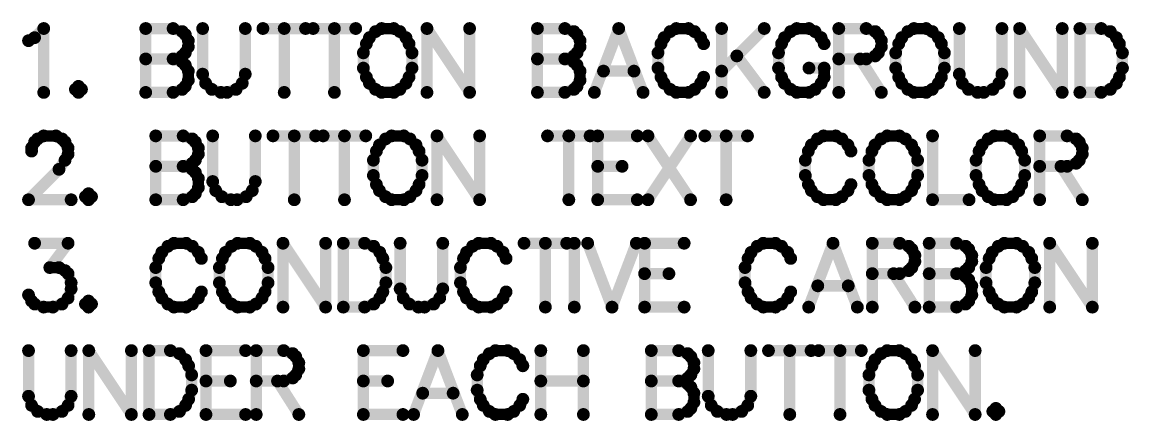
# Model space of a CAD drawing. Extents: x 0 to 200, y 0 to 200.
# Drawn here: x 110.1 to 127.41, y 156.3 to 162.54 of the extents above; entities that cross this region are included whole.
import ezdxf

# ---------------------------------------------------------------- set-up
doc = ezdxf.new("R2010")
doc.units = 0
doc.layers.get('0').update_dxf_attribs({"linetype": 'CONTINUOUS'})
doc.layers.add('gm2', color=1, linetype='CONTINUOUS')

# ---------------------------------------------------------------- blocks, each defined once
blk = doc.blocks.new('D15')
at = {"const_width": 0.1}
blk.add_lwpolyline([(-0.05, 0, 1), (0.05, 0, 1)], format="xyb", close=True, dxfattribs=at)

msp = doc.modelspace()

# ---------------------------------------------------------------- linework, layer by layer
at = {"layer": 'gm2', "color": 1, "const_width": 0.1778}
for points in [[(110.295441, 162.298005), (110.20022, 162.250405)], [(110.438261, 162.440845), (110.295441, 162.298005)], [(110.438261, 161.441053), (110.438261, 162.440845)], [(112.033164, 161.441053), (112.033164, 162.440845)], [(112.033164, 162.440845), (112.461645, 162.440845)], [(112.461645, 162.440845), (112.604475, 162.393235)], [(112.604475, 162.393235), (112.652075, 162.345635)], [(112.652075, 162.345635), (112.699685, 162.250405)], [(112.923456, 162.440845), (112.923456, 161.726703)], [(113.589977, 161.726703), (113.589977, 162.440845)], [(113.866108, 162.440845), (114.532629, 162.440845)], [(114.199368, 161.441053), (114.199368, 162.440845)], [(114.651659, 162.440845), (115.318181, 162.440845)], [(114.98492, 162.440845), (114.98492, 161.441053)], [(115.532421, 162.298005), (115.484811, 162.202794)], [(115.627641, 162.393235), (115.532421, 162.298005)], [(115.722861, 162.440845), (115.627641, 162.393235)], [(115.913292, 162.440845), (115.722861, 162.440845)], [(116.008512, 162.393235), (115.913292, 162.440845)], [(116.103732, 162.298005), (116.008512, 162.393235)], [(116.151342, 162.202794), (116.103732, 162.298005)], [(117.098754, 161.441053), (116.432233, 162.440845)], [(116.432233, 162.440845), (116.432233, 161.441053)], [(117.098754, 161.441053), (117.098754, 162.440845)], [(118.160436, 162.440845), (118.160436, 161.441053)], [(118.588917, 162.440845), (118.160436, 162.440845)], [(118.731737, 162.393235), (118.588917, 162.440845)], [(118.779348, 162.345635), (118.731737, 162.393235)], [(118.826958, 162.250405), (118.779348, 162.345635)], [(119.431589, 162.440845), (119.050718, 161.441053)], [(119.81246, 161.441053), (119.431589, 162.440845)], [(120.14096, 162.298005), (120.09336, 162.202794)], [(120.23618, 162.393235), (120.14096, 162.298005)], [(120.331401, 162.440845), (120.23618, 162.393235)], [(120.521841, 162.440845), (120.331401, 162.440845)], [(120.617051, 162.393235), (120.521841, 162.440845)], [(120.712271, 162.298005), (120.617051, 162.393235)], [(120.759882, 162.202794), (120.712271, 162.298005)], [(121.707303, 162.440845), (121.040772, 161.774314)], [(121.040772, 161.441053), (121.040772, 162.440845)], [(121.978674, 162.202794), (122.026274, 162.298005)], [(122.026274, 162.298005), (122.121494, 162.393235)], [(122.121494, 162.393235), (122.216714, 162.440845)], [(122.216714, 162.440845), (122.407155, 162.440845)], [(122.407155, 162.440845), (122.502365, 162.393235)], [(122.502365, 162.393235), (122.597585, 162.298005)], [(122.597585, 162.298005), (122.645195, 162.202794)], [(122.873716, 161.441053), (122.873716, 162.440845)], [(122.873716, 162.440845), (123.302197, 162.440845)], [(123.302197, 162.440845), (123.445027, 162.393235)], [(123.445027, 162.393235), (123.492637, 162.345635)], [(123.492637, 162.345635), (123.540247, 162.250405)], [(123.859228, 162.298005), (123.811618, 162.202794)], [(123.954438, 162.393235), (123.859228, 162.298005)], [(124.049658, 162.440845), (123.954438, 162.393235)], [(124.240098, 162.440845), (124.049658, 162.440845)], [(124.335319, 162.393235), (124.240098, 162.440845)], [(124.430529, 162.298005), (124.335319, 162.393235)], [(124.478139, 162.202794), (124.430529, 162.298005)], [(124.75903, 161.726703), (124.75903, 162.440845)], [(125.425561, 162.440845), (125.425561, 161.726703)], [(125.701691, 161.441053), (125.701691, 162.440845)], [(125.701691, 162.440845), (126.368213, 161.441053)], [(126.368213, 161.441053), (126.368213, 162.440845)], [(126.644343, 162.440845), (126.644343, 161.441053)], [(126.977614, 162.440845), (126.644343, 162.440845)], [(127.120434, 162.393235), (126.977614, 162.440845)], [(127.215654, 162.298005), (127.120434, 162.393235)], [(127.263265, 162.202794), (127.215654, 162.298005)], [(112.699685, 162.155184), (112.652075, 162.059974)], [(112.699685, 162.250405), (112.699685, 162.155184)], [(115.484811, 162.202794), (115.437201, 162.059974)], [(116.198942, 162.059974), (116.151342, 162.202794)], [(118.779348, 162.059974), (118.826958, 162.155184)], [(118.826958, 162.155184), (118.826958, 162.250405)], [(120.09336, 162.202794), (120.04575, 162.059974)], [(121.931064, 162.059974), (121.978674, 162.202794)], [(123.540247, 162.155184), (123.492637, 162.059974)], [(123.540247, 162.250405), (123.540247, 162.155184)], [(123.811618, 162.202794), (123.764008, 162.059974)], [(124.525749, 162.059974), (124.478139, 162.202794)], [(127.310875, 162.059974), (127.263265, 162.202794)], [(112.033164, 161.964754), (112.461645, 161.964754)], [(112.604475, 162.012364), (112.461645, 161.964754)], [(112.461645, 161.964754), (112.604475, 161.917144)], [(112.652075, 162.059974), (112.604475, 162.012364)], [(115.437201, 162.059974), (115.437201, 161.821914)], [(116.198942, 161.821914), (116.198942, 162.059974)], [(118.160436, 161.964754), (118.588917, 161.964754)], [(118.588917, 161.964754), (118.731737, 162.012364)], [(118.731737, 161.917144), (118.588917, 161.964754)], [(118.731737, 162.012364), (118.779348, 162.059974)], [(120.04575, 162.059974), (120.04575, 161.821914)], [(121.278823, 162.012364), (121.707303, 161.441053)], [(121.931064, 161.821914), (121.931064, 162.059974)], [(123.302197, 161.964754), (122.873716, 161.964754)], [(123.206986, 161.964754), (123.540247, 161.441053)], [(123.445027, 162.012364), (123.302197, 161.964754)], [(123.492637, 162.059974), (123.445027, 162.012364)], [(123.764008, 162.059974), (123.764008, 161.821914)], [(124.525749, 161.821914), (124.525749, 162.059974)], [(127.310875, 161.821914), (127.310875, 162.059974)], [(112.604475, 161.917144), (112.652075, 161.869544)], [(112.652075, 161.869544), (112.699685, 161.774314)], [(112.699685, 161.774314), (112.699685, 161.631483)], [(115.437201, 161.821914), (115.484811, 161.679093)], [(116.151342, 161.679093), (116.198942, 161.821914)], [(118.779348, 161.869544), (118.731737, 161.917144)], [(118.826958, 161.774314), (118.779348, 161.869544)], [(118.826958, 161.631483), (118.826958, 161.774314)], [(119.193548, 161.774314), (119.669639, 161.774314)], [(120.04575, 161.821914), (120.09336, 161.679093)], [(121.978674, 161.679093), (121.931064, 161.821914)], [(122.645195, 161.821914), (122.407155, 161.821914)], [(122.645195, 161.679093), (122.645195, 161.821914)], [(123.764008, 161.821914), (123.811618, 161.679093)], [(124.478139, 161.679093), (124.525749, 161.821914)], [(127.263265, 161.679093), (127.310875, 161.821914)], [(112.699685, 161.631483), (112.652075, 161.536273)], [(112.923456, 161.726703), (112.971066, 161.583883)], [(113.542367, 161.583883), (113.589977, 161.726703)], [(115.484811, 161.679093), (115.532421, 161.583883)], [(116.103732, 161.583883), (116.151342, 161.679093)], [(118.779348, 161.536273), (118.826958, 161.631483)], [(120.09336, 161.679093), (120.14096, 161.583883)], [(120.712271, 161.583883), (120.759882, 161.679093)], [(122.026274, 161.583883), (121.978674, 161.679093)], [(122.597585, 161.583883), (122.645195, 161.679093)], [(123.811618, 161.679093), (123.859228, 161.583883)], [(124.430529, 161.583883), (124.478139, 161.679093)], [(124.80664, 161.583883), (124.75903, 161.726703)], [(125.425561, 161.726703), (125.377951, 161.583883)], [(127.215654, 161.583883), (127.263265, 161.679093)], [(110.981012, 161.536273), (110.933402, 161.488663)], [(110.933402, 161.488663), (110.981012, 161.441053)], [(111.028612, 161.488663), (110.981012, 161.536273)], [(110.981012, 161.441053), (111.028612, 161.488663)], [(112.461645, 161.441053), (112.033164, 161.441053)], [(112.604475, 161.488663), (112.461645, 161.441053)], [(112.652075, 161.536273), (112.604475, 161.488663)], [(112.971066, 161.583883), (113.066276, 161.488663)], [(113.066276, 161.488663), (113.209106, 161.441053)], [(113.209106, 161.441053), (113.304327, 161.441053)], [(113.304327, 161.441053), (113.447147, 161.488663)], [(113.447147, 161.488663), (113.542367, 161.583883)], [(115.532421, 161.583883), (115.627641, 161.488663)], [(115.627641, 161.488663), (115.722861, 161.441053)], [(115.722861, 161.441053), (115.913292, 161.441053)], [(115.913292, 161.441053), (116.008512, 161.488663)], [(116.008512, 161.488663), (116.103732, 161.583883)], [(118.160436, 161.441053), (118.588917, 161.441053)], [(118.588917, 161.441053), (118.731737, 161.488663)], [(118.731737, 161.488663), (118.779348, 161.536273)], [(120.14096, 161.583883), (120.23618, 161.488663)], [(120.23618, 161.488663), (120.331401, 161.441053)], [(120.331401, 161.441053), (120.521841, 161.441053)], [(120.521841, 161.441053), (120.617051, 161.488663)], [(120.617051, 161.488663), (120.712271, 161.583883)], [(122.121494, 161.488663), (122.026274, 161.583883)], [(122.216714, 161.441053), (122.121494, 161.488663)], [(122.407155, 161.441053), (122.216714, 161.441053)], [(122.407155, 161.441053), (122.502365, 161.488663)], [(122.502365, 161.488663), (122.597585, 161.583883)], [(123.859228, 161.583883), (123.954438, 161.488663)], [(123.954438, 161.488663), (124.049658, 161.441053)], [(124.049658, 161.441053), (124.240098, 161.441053)], [(124.240098, 161.441053), (124.335319, 161.488663)], [(124.335319, 161.488663), (124.430529, 161.583883)], [(124.90186, 161.488663), (124.80664, 161.583883)], [(125.04469, 161.441053), (124.90186, 161.488663)], [(125.1399, 161.441053), (125.04469, 161.441053)], [(125.282731, 161.488663), (125.1399, 161.441053)], [(125.377951, 161.583883), (125.282731, 161.488663)], [(126.644343, 161.441053), (126.977614, 161.441053)], [(126.977614, 161.441053), (127.120434, 161.488663)], [(127.120434, 161.488663), (127.215654, 161.583883)], [(110.343051, 160.713491), (110.438261, 160.761092)], [(110.438261, 160.761092), (110.628701, 160.761092)], [(110.628701, 160.761092), (110.723921, 160.713491)], [(112.190274, 159.76131), (112.190274, 160.761092)], [(112.190274, 160.761092), (112.618755, 160.761092)], [(112.618755, 160.761092), (112.761586, 160.713491)], [(113.080566, 160.04697), (113.080566, 160.761092)], [(113.747087, 160.761092), (113.747087, 160.04697)], [(114.689739, 160.761092), (114.023218, 160.761092)], [(114.356479, 160.761092), (114.356479, 159.76131)], [(115.475291, 160.761092), (114.80877, 160.761092)], [(115.14203, 159.76131), (115.14203, 160.761092)], [(115.879972, 160.761092), (115.784752, 160.713491)], [(116.070402, 160.761092), (115.879972, 160.761092)], [(116.165622, 160.713491), (116.070402, 160.761092)], [(116.589343, 159.76131), (116.589343, 160.761092)], [(116.589343, 160.761092), (117.255865, 159.76131)], [(117.255865, 159.76131), (117.255865, 160.761092)], [(118.984068, 160.761092), (118.317547, 160.761092)], [(118.650807, 160.761092), (118.650807, 159.76131)], [(119.103088, 160.761092), (119.103088, 159.76131)], [(119.722009, 160.761092), (119.103088, 160.761092)], [(119.88864, 159.76131), (120.555161, 160.761092)], [(120.555161, 159.76131), (119.88864, 160.761092)], [(120.778922, 160.761092), (121.445453, 160.761092)], [(121.112192, 160.761092), (121.112192, 159.76131)], [(122.540455, 160.713491), (122.635675, 160.761092)], [(122.635675, 160.761092), (122.826116, 160.761092)], [(122.826116, 160.761092), (122.921326, 160.713491)], [(123.630697, 160.761092), (123.535487, 160.713491)], [(123.821138, 160.761092), (123.630697, 160.761092)], [(123.916358, 160.713491), (123.821138, 160.761092)], [(124.340069, 160.761092), (124.340069, 159.76131)], [(125.306531, 160.761092), (125.21132, 160.713491)], [(125.496971, 160.761092), (125.306531, 160.761092)], [(125.592191, 160.713491), (125.496971, 160.761092)], [(126.015912, 160.761092), (126.015912, 159.76131)], [(126.444393, 160.761092), (126.015912, 160.761092)], [(126.444393, 160.761092), (126.587213, 160.713491)], [(110.24783, 160.570661), (110.295441, 160.665861)], [(110.24783, 160.523061), (110.24783, 160.570661)], [(110.295441, 160.665861), (110.343051, 160.713491)], [(110.723921, 160.713491), (110.771532, 160.665861)], [(110.771532, 160.665861), (110.819132, 160.570661)], [(110.819132, 160.570661), (110.819132, 160.475431)], [(112.761586, 160.713491), (112.809186, 160.665861)], [(112.809186, 160.665861), (112.856796, 160.570661)], [(112.856796, 160.570661), (112.856796, 160.475431)], [(115.689531, 160.618271), (115.641921, 160.523061)], [(115.784752, 160.713491), (115.689531, 160.618271)], [(116.260843, 160.618271), (116.165622, 160.713491)], [(116.308453, 160.523061), (116.260843, 160.618271)], [(122.397635, 160.523061), (122.445235, 160.618271)], [(122.445235, 160.618271), (122.540455, 160.713491)], [(122.921326, 160.713491), (123.016546, 160.618271)], [(123.016546, 160.618271), (123.064156, 160.523061)], [(123.440267, 160.618271), (123.392657, 160.523061)], [(123.535487, 160.713491), (123.440267, 160.618271)], [(124.011568, 160.618271), (123.916358, 160.713491)], [(124.059178, 160.523061), (124.011568, 160.618271)], [(125.1161, 160.618271), (125.06849, 160.523061)], [(125.21132, 160.713491), (125.1161, 160.618271)], [(125.687411, 160.618271), (125.592191, 160.713491)], [(125.735021, 160.523061), (125.687411, 160.618271)], [(126.587213, 160.713491), (126.634823, 160.665861)], [(126.634823, 160.665861), (126.682433, 160.570661)], [(126.682433, 160.570661), (126.682433, 160.475431)], [(110.819132, 160.475431), (110.771532, 160.380221)], [(112.856796, 160.475431), (112.809186, 160.380221)], [(115.641921, 160.523061), (115.594311, 160.380221)], [(116.356053, 160.380221), (116.308453, 160.523061)], [(122.350025, 160.380221), (122.397635, 160.523061)], [(123.392657, 160.523061), (123.345047, 160.380221)], [(124.106788, 160.380221), (124.059178, 160.523061)], [(125.06849, 160.523061), (125.02088, 160.380221)], [(125.782622, 160.380221), (125.735021, 160.523061)], [(126.682433, 160.475431), (126.634823, 160.380221)], [(110.676311, 160.2374), (110.20022, 159.76131)], [(110.771532, 160.380221), (110.676311, 160.2374)], [(112.618755, 160.285001), (112.190274, 160.285001)], [(112.761586, 160.332611), (112.618755, 160.285001)], [(112.618755, 160.285001), (112.761586, 160.2374)], [(112.809186, 160.380221), (112.761586, 160.332611)], [(112.761586, 160.2374), (112.809186, 160.18979)], [(115.594311, 160.380221), (115.594311, 160.14218)], [(116.356053, 160.14218), (116.356053, 160.380221)], [(119.483959, 160.285001), (119.103088, 160.285001)], [(122.350025, 160.14218), (122.350025, 160.380221)], [(123.345047, 160.380221), (123.345047, 160.14218)], [(124.106788, 160.14218), (124.106788, 160.380221)], [(125.02088, 160.380221), (125.02088, 160.14218)], [(125.782622, 160.14218), (125.782622, 160.380221)], [(126.444393, 160.285001), (126.015912, 160.285001)], [(126.682433, 159.76131), (126.349173, 160.285001)], [(126.587213, 160.332611), (126.444393, 160.285001)], [(126.634823, 160.380221), (126.587213, 160.332611)], [(112.809186, 160.18979), (112.856796, 160.09457)], [(112.856796, 160.09457), (112.856796, 159.95174)], [(113.128166, 159.90413), (113.080566, 160.04697)], [(113.747087, 160.04697), (113.699477, 159.90413)], [(115.594311, 160.14218), (115.641921, 159.99934)], [(116.308453, 159.99934), (116.356053, 160.14218)], [(122.397635, 159.99934), (122.350025, 160.14218)], [(123.345047, 160.14218), (123.392657, 159.99934)], [(124.059178, 159.99934), (124.106788, 160.14218)], [(125.02088, 160.14218), (125.06849, 159.99934)], [(125.735021, 159.99934), (125.782622, 160.14218)], [(112.856796, 159.95174), (112.809186, 159.85652)], [(113.223386, 159.80891), (113.128166, 159.90413)], [(113.699477, 159.90413), (113.604257, 159.80891)], [(115.641921, 159.99934), (115.689531, 159.90413)], [(115.689531, 159.90413), (115.784752, 159.80891)], [(116.165622, 159.80891), (116.260843, 159.90413)], [(116.260843, 159.90413), (116.308453, 159.99934)], [(122.397635, 159.99934), (122.445235, 159.90413)], [(122.445235, 159.90413), (122.540455, 159.80891)], [(122.921326, 159.80891), (123.016546, 159.90413)], [(123.016546, 159.90413), (123.064156, 159.99934)], [(123.392657, 159.99934), (123.440267, 159.90413)], [(123.440267, 159.90413), (123.535487, 159.80891)], [(123.916358, 159.80891), (124.011568, 159.90413)], [(124.011568, 159.90413), (124.059178, 159.99934)], [(125.06849, 159.99934), (125.1161, 159.90413)], [(125.1161, 159.90413), (125.21132, 159.80891)], [(125.592191, 159.80891), (125.687411, 159.90413)], [(125.687411, 159.90413), (125.735021, 159.99934)], [(110.20022, 159.76131), (110.866742, 159.76131)], [(111.138122, 159.85652), (111.090512, 159.80891)], [(111.090512, 159.80891), (111.138122, 159.76131)], [(111.185722, 159.80891), (111.138122, 159.85652)], [(111.138122, 159.76131), (111.185722, 159.80891)], [(112.618755, 159.76131), (112.190274, 159.76131)], [(112.761586, 159.80891), (112.618755, 159.76131)], [(112.809186, 159.85652), (112.761586, 159.80891)], [(113.366217, 159.76131), (113.223386, 159.80891)], [(113.461437, 159.76131), (113.366217, 159.76131)], [(113.604257, 159.80891), (113.461437, 159.76131)], [(115.784752, 159.80891), (115.879972, 159.76131)], [(115.879972, 159.76131), (116.070402, 159.76131)], [(116.070402, 159.76131), (116.165622, 159.80891)], [(119.103088, 159.76131), (119.722009, 159.76131)], [(122.540455, 159.80891), (122.635675, 159.76131)], [(122.635675, 159.76131), (122.826116, 159.76131)], [(122.826116, 159.76131), (122.921326, 159.80891)], [(123.535487, 159.80891), (123.630697, 159.76131)], [(123.630697, 159.76131), (123.821138, 159.76131)], [(123.821138, 159.76131), (123.916358, 159.80891)], [(124.340069, 159.76131), (124.91138, 159.76131)], [(125.21132, 159.80891), (125.306531, 159.76131)], [(125.306531, 159.76131), (125.496971, 159.76131)], [(125.496971, 159.76131), (125.592191, 159.80891)], [(110.819132, 159.081338), (110.295441, 159.081338)], [(110.819132, 159.081338), (110.533481, 158.700477)], [(112.285495, 158.938518), (112.380715, 159.033738)], [(112.380715, 159.033738), (112.475925, 159.081338)], [(112.475925, 159.081338), (112.666365, 159.081338)], [(112.666365, 159.081338), (112.761586, 159.033738)], [(112.761586, 159.033738), (112.856796, 158.938518)], [(113.375737, 159.033738), (113.280517, 158.938518)], [(113.470957, 159.081338), (113.375737, 159.033738)], [(113.661387, 159.081338), (113.470957, 159.081338)], [(113.756608, 159.033738), (113.661387, 159.081338)], [(113.851828, 158.938518), (113.756608, 159.033738)], [(114.84685, 158.081556), (114.180328, 159.081338)], [(114.180328, 159.081338), (114.180328, 158.081556)], [(114.84685, 159.081338), (114.84685, 158.081556)], [(115.12298, 159.081338), (115.12298, 158.081556)], [(115.456251, 159.081338), (115.12298, 159.081338)], [(115.599071, 159.033738), (115.456251, 159.081338)], [(115.694291, 158.938518), (115.599071, 159.033738)], [(116.013272, 158.367217), (116.013272, 159.081338)], [(116.679793, 159.081338), (116.679793, 158.367217)], [(117.051144, 158.938518), (117.146364, 159.033738)], [(117.146364, 159.033738), (117.241584, 159.081338)], [(117.241584, 159.081338), (117.432015, 159.081338)], [(117.432015, 159.081338), (117.527235, 159.033738)], [(117.527235, 159.033738), (117.622455, 158.938518)], [(118.617477, 159.081338), (117.950956, 159.081338)], [(118.284217, 159.081338), (118.284217, 158.081556)], [(118.736497, 158.081556), (118.736497, 159.081338)], [(118.945978, 159.081338), (119.326849, 158.081556)], [(119.326849, 158.081556), (119.707719, 159.081338)], [(119.83627, 159.081338), (119.83627, 158.081556)], [(119.83627, 159.081338), (120.455181, 159.081338)], [(121.502583, 158.938518), (121.597803, 159.033738)], [(121.597803, 159.033738), (121.693013, 159.081338)], [(121.693013, 159.081338), (121.883454, 159.081338)], [(121.883454, 159.081338), (121.978674, 159.033738)], [(121.978674, 159.033738), (122.073884, 158.938518)], [(122.783266, 159.081338), (122.402395, 158.081556)], [(123.164136, 158.081556), (122.783266, 159.081338)], [(123.825898, 159.081338), (123.397417, 159.081338)], [(123.397417, 159.081338), (123.397417, 158.081556)], [(123.968728, 159.033738), (123.825898, 159.081338)], [(124.016328, 158.986128), (123.968728, 159.033738)], [(124.287709, 158.081556), (124.287709, 159.081338)], [(124.287709, 159.081338), (124.716189, 159.081338)], [(124.716189, 159.081338), (124.85901, 159.033738)], [(124.85901, 159.033738), (124.90662, 158.986128)], [(125.368431, 159.033738), (125.273211, 158.938518)], [(125.463641, 159.081338), (125.368431, 159.033738)], [(125.654081, 159.081338), (125.463641, 159.081338)], [(125.749301, 159.033738), (125.654081, 159.081338)], [(125.844512, 158.938518), (125.749301, 159.033738)], [(126.173022, 158.081556), (126.173022, 159.081338)], [(126.173022, 159.081338), (126.839544, 158.081556)], [(126.839544, 158.081556), (126.839544, 159.081338)], [(112.190274, 158.700477), (112.237884, 158.843308)], [(112.237884, 158.843308), (112.285495, 158.938518)], [(112.856796, 158.938518), (112.904406, 158.843308)], [(113.232906, 158.843308), (113.185296, 158.700477)], [(113.280517, 158.938518), (113.232906, 158.843308)], [(113.899438, 158.843308), (113.851828, 158.938518)], [(113.947048, 158.700477), (113.899438, 158.843308)], [(115.741901, 158.843308), (115.694291, 158.938518)], [(115.789512, 158.700477), (115.741901, 158.843308)], [(116.955924, 158.700477), (117.003534, 158.843308)], [(117.003534, 158.843308), (117.051144, 158.938518)], [(117.622455, 158.938518), (117.670065, 158.843308)], [(121.407363, 158.700477), (121.454973, 158.843308)], [(121.454973, 158.843308), (121.502583, 158.938518)], [(122.073884, 158.938518), (122.121494, 158.843308)], [(124.063938, 158.890908), (124.016328, 158.986128)], [(124.063938, 158.795698), (124.063938, 158.890908)], [(124.90662, 158.986128), (124.95423, 158.890908)], [(124.95423, 158.890908), (124.95423, 158.795698)], [(125.2256, 158.843308), (125.17799, 158.700477)], [(125.273211, 158.938518), (125.2256, 158.843308)], [(125.892122, 158.843308), (125.844512, 158.938518)], [(125.939732, 158.700477), (125.892122, 158.843308)], [(110.533481, 158.700477), (110.676311, 158.700477)], [(110.676311, 158.700477), (110.771532, 158.652877)], [(110.771532, 158.652877), (110.819132, 158.605247)], [(112.190274, 158.462427), (112.190274, 158.700477)], [(113.185296, 158.700477), (113.185296, 158.462427)], [(113.947048, 158.462427), (113.947048, 158.700477)], [(115.789512, 158.462427), (115.789512, 158.700477)], [(116.955924, 158.462427), (116.955924, 158.700477)], [(121.407363, 158.462427), (121.407363, 158.700477)], [(123.968728, 158.652877), (123.825898, 158.605247)], [(124.016328, 158.700477), (123.968728, 158.652877)], [(124.016328, 158.700477), (124.063938, 158.795698)], [(124.85901, 158.652877), (124.716189, 158.605247)], [(124.90662, 158.700477), (124.85901, 158.652877)], [(124.95423, 158.795698), (124.90662, 158.700477)], [(125.17799, 158.700477), (125.17799, 158.462427)], [(125.939732, 158.462427), (125.939732, 158.700477)], [(110.819132, 158.605247), (110.866742, 158.462427)], [(120.21714, 158.605247), (119.83627, 158.605247)], [(123.825898, 158.605247), (123.397417, 158.605247)], [(123.730677, 158.605247), (124.063938, 158.081556)], [(124.716189, 158.605247), (124.287709, 158.605247)], [(124.716189, 158.605247), (124.85901, 158.557647)], [(124.85901, 158.557647), (124.90662, 158.510037)], [(124.90662, 158.510037), (124.95423, 158.414827)], [(110.866742, 158.367217), (110.819132, 158.224396)], [(110.866742, 158.462427), (110.866742, 158.367217)], [(112.237884, 158.319607), (112.190274, 158.462427)], [(112.285495, 158.224396), (112.237884, 158.319607)], [(112.856796, 158.224396), (112.904406, 158.319607)], [(113.185296, 158.462427), (113.232906, 158.319607)], [(113.232906, 158.319607), (113.280517, 158.224396)], [(113.851828, 158.224396), (113.899438, 158.319607)], [(113.899438, 158.319607), (113.947048, 158.462427)], [(115.694291, 158.224396), (115.741901, 158.319607)], [(115.741901, 158.319607), (115.789512, 158.462427)], [(116.060882, 158.224396), (116.013272, 158.367217)], [(116.679793, 158.367217), (116.632183, 158.224396)], [(117.003534, 158.319607), (116.955924, 158.462427)], [(117.051144, 158.224396), (117.003534, 158.319607)], [(117.622455, 158.224396), (117.670065, 158.319607)], [(121.454973, 158.319607), (121.407363, 158.462427)], [(121.502583, 158.224396), (121.454973, 158.319607)], [(122.073884, 158.224396), (122.121494, 158.319607)], [(122.545215, 158.414827), (123.021306, 158.414827)], [(124.95423, 158.414827), (124.95423, 158.271997)], [(125.17799, 158.462427), (125.2256, 158.319607)], [(125.2256, 158.319607), (125.273211, 158.224396)], [(125.844512, 158.224396), (125.892122, 158.319607)], [(125.892122, 158.319607), (125.939732, 158.462427)], [(110.24783, 158.176766), (110.20022, 158.271997)], [(110.295441, 158.129166), (110.24783, 158.176766)], [(110.819132, 158.224396), (110.723921, 158.129166)], [(111.138122, 158.176766), (111.090512, 158.129166)], [(111.185722, 158.129166), (111.138122, 158.176766)], [(112.380715, 158.129166), (112.285495, 158.224396)], [(112.761586, 158.129166), (112.856796, 158.224396)], [(113.280517, 158.224396), (113.375737, 158.129166)], [(113.756608, 158.129166), (113.851828, 158.224396)], [(115.599071, 158.129166), (115.694291, 158.224396)], [(116.156102, 158.129166), (116.060882, 158.224396)], [(116.632183, 158.224396), (116.536973, 158.129166)], [(117.146364, 158.129166), (117.051144, 158.224396)], [(117.527235, 158.129166), (117.622455, 158.224396)], [(121.597803, 158.129166), (121.502583, 158.224396)], [(121.978674, 158.129166), (122.073884, 158.224396)], [(124.90662, 158.176766), (124.85901, 158.129166)], [(124.95423, 158.271997), (124.90662, 158.176766)], [(125.273211, 158.224396), (125.368431, 158.129166)], [(125.749301, 158.129166), (125.844512, 158.224396)], [(110.438261, 158.081556), (110.295441, 158.129166)], [(110.581091, 158.081556), (110.438261, 158.081556)], [(110.723921, 158.129166), (110.581091, 158.081556)], [(111.090512, 158.129166), (111.138122, 158.081556)], [(111.138122, 158.081556), (111.185722, 158.129166)], [(112.475925, 158.081556), (112.380715, 158.129166)], [(112.666365, 158.081556), (112.475925, 158.081556)], [(112.761586, 158.129166), (112.666365, 158.081556)], [(113.375737, 158.129166), (113.470957, 158.081556)], [(113.470957, 158.081556), (113.661387, 158.081556)], [(113.661387, 158.081556), (113.756608, 158.129166)], [(115.12298, 158.081556), (115.456251, 158.081556)], [(115.456251, 158.081556), (115.599071, 158.129166)], [(116.298923, 158.081556), (116.156102, 158.129166)], [(116.394143, 158.081556), (116.298923, 158.081556)], [(116.536973, 158.129166), (116.394143, 158.081556)], [(117.241584, 158.081556), (117.146364, 158.129166)], [(117.432015, 158.081556), (117.241584, 158.081556)], [(117.527235, 158.129166), (117.432015, 158.081556)], [(119.83627, 158.081556), (120.455181, 158.081556)], [(121.693013, 158.081556), (121.597803, 158.129166)], [(121.883454, 158.081556), (121.693013, 158.081556)], [(121.978674, 158.129166), (121.883454, 158.081556)], [(124.716189, 158.081556), (124.287709, 158.081556)], [(124.85901, 158.129166), (124.716189, 158.081556)], [(125.368431, 158.129166), (125.463641, 158.081556)], [(125.463641, 158.081556), (125.654081, 158.081556)], [(125.654081, 158.081556), (125.749301, 158.129166)], [(110.20022, 157.401605), (110.20022, 156.687463)], [(110.866742, 156.687463), (110.866742, 157.401605)], [(111.142882, 157.401605), (111.142882, 156.401813)], [(111.809404, 156.401813), (111.142882, 157.401605)], [(111.809404, 157.401605), (111.809404, 156.401813)], [(112.085534, 156.401813), (112.085534, 157.401605)], [(112.085534, 157.401605), (112.418795, 157.401605)], [(112.418795, 157.401605), (112.561625, 157.353995)], [(112.561625, 157.353995), (112.656845, 157.258765)], [(112.975826, 156.401813), (112.975826, 157.401605)], [(112.975826, 157.401605), (113.594737, 157.401605)], [(113.761368, 157.401605), (113.761368, 156.401813)], [(113.761368, 157.401605), (114.189848, 157.401605)], [(114.189848, 157.401605), (114.332679, 157.353995)], [(114.332679, 157.353995), (114.380289, 157.306395)], [(114.380289, 157.306395), (114.427899, 157.211164)], [(115.437201, 156.401813), (115.437201, 157.401605)], [(115.437201, 157.401605), (116.056122, 157.401605)], [(116.603623, 157.401605), (116.222752, 156.401813)], [(116.603623, 157.401605), (116.984494, 156.401813)], [(117.312995, 157.258765), (117.408215, 157.353995)], [(117.408215, 157.353995), (117.503435, 157.401605)], [(117.503435, 157.401605), (117.693865, 157.401605)], [(117.693865, 157.401605), (117.789086, 157.353995)], [(117.789086, 157.353995), (117.884306, 157.258765)], [(118.212806, 157.401605), (118.212806, 156.401813)], [(118.879328, 157.401605), (118.879328, 156.401813)], [(119.94101, 156.401813), (119.94101, 157.401605)], [(119.94101, 157.401605), (120.369491, 157.401605)], [(120.369491, 157.401605), (120.512321, 157.353995)], [(120.512321, 157.353995), (120.559921, 157.306395)], [(120.559921, 157.306395), (120.607531, 157.211164)], [(120.831292, 156.687463), (120.831292, 157.401605)], [(121.497823, 157.401605), (121.497823, 156.687463)], [(122.440475, 157.401605), (121.773954, 157.401605)], [(122.107214, 157.401605), (122.107214, 156.401813)], [(123.226026, 157.401605), (122.559495, 157.401605)], [(122.892766, 157.401605), (122.892766, 156.401813)], [(123.535487, 157.353995), (123.440267, 157.258765)], [(123.630697, 157.401605), (123.535487, 157.353995)], [(123.821138, 157.401605), (123.630697, 157.401605)], [(123.916358, 157.353995), (123.821138, 157.401605)], [(124.011568, 157.258765), (123.916358, 157.353995)], [(124.340069, 156.401813), (124.340069, 157.401605)], [(124.340069, 157.401605), (125.0066, 156.401813)], [(125.0066, 156.401813), (125.0066, 157.401605)], [(112.656845, 157.258765), (112.704445, 157.163554)], [(112.704445, 157.163554), (112.752056, 157.020734)], [(114.427899, 157.115944), (114.380289, 157.020734)], [(114.427899, 157.211164), (114.427899, 157.115944)], [(117.217774, 157.020734), (117.265385, 157.163554)], [(117.265385, 157.163554), (117.312995, 157.258765)], [(117.884306, 157.258765), (117.931916, 157.163554)], [(120.607531, 157.115944), (120.559921, 157.020734)], [(120.607531, 157.211164), (120.607531, 157.115944)], [(123.392657, 157.163554), (123.345047, 157.020734)], [(123.440267, 157.258765), (123.392657, 157.163554)], [(124.059178, 157.163554), (124.011568, 157.258765)], [(124.106788, 157.020734), (124.059178, 157.163554)], [(112.752056, 157.020734), (112.752056, 156.782674)], [(113.356697, 156.925514), (112.975826, 156.925514)], [(114.189848, 156.925514), (113.761368, 156.925514)], [(114.094628, 156.925514), (114.427899, 156.401813)], [(114.332679, 156.973124), (114.189848, 156.925514)], [(114.380289, 157.020734), (114.332679, 156.973124)], [(115.437201, 156.925514), (115.818072, 156.925514)], [(117.217774, 156.782674), (117.217774, 157.020734)], [(118.879328, 156.925514), (118.212806, 156.925514)], [(120.369491, 156.925514), (119.94101, 156.925514)], [(120.512321, 156.973124), (120.369491, 156.925514)], [(120.369491, 156.925514), (120.512321, 156.877904)], [(120.559921, 157.020734), (120.512321, 156.973124)], [(123.345047, 157.020734), (123.345047, 156.782674)], [(124.106788, 156.782674), (124.106788, 157.020734)], [(112.752056, 156.782674), (112.704445, 156.639853)], [(117.265385, 156.639853), (117.217774, 156.782674)], [(120.512321, 156.877904), (120.559921, 156.830304)], [(120.559921, 156.830304), (120.607531, 156.735073)], [(123.345047, 156.782674), (123.392657, 156.639853)], [(124.059178, 156.639853), (124.106788, 156.782674)], [(110.20022, 156.687463), (110.24783, 156.544643)], [(110.819132, 156.544643), (110.866742, 156.687463)], [(112.704445, 156.639853), (112.656845, 156.544643)], [(116.841664, 156.735073), (116.365583, 156.735073)], [(117.312995, 156.544643), (117.265385, 156.639853)], [(117.884306, 156.544643), (117.931916, 156.639853)], [(120.607531, 156.592243), (120.559921, 156.497033)], [(120.607531, 156.735073), (120.607531, 156.592243)], [(120.878902, 156.544643), (120.831292, 156.687463)], [(121.497823, 156.687463), (121.450213, 156.544643)], [(123.392657, 156.639853), (123.440267, 156.544643)], [(124.011568, 156.544643), (124.059178, 156.639853)], [(110.24783, 156.544643), (110.343051, 156.449423)], [(110.343051, 156.449423), (110.485871, 156.401813)], [(110.485871, 156.401813), (110.581091, 156.401813)], [(110.581091, 156.401813), (110.723921, 156.449423)], [(110.723921, 156.449423), (110.819132, 156.544643)], [(112.418795, 156.401813), (112.085534, 156.401813)], [(112.561625, 156.449423), (112.418795, 156.401813)], [(112.656845, 156.544643), (112.561625, 156.449423)], [(113.594737, 156.401813), (112.975826, 156.401813)], [(116.056122, 156.401813), (115.437201, 156.401813)], [(117.408215, 156.449423), (117.312995, 156.544643)], [(117.503435, 156.401813), (117.408215, 156.449423)], [(117.693865, 156.401813), (117.503435, 156.401813)], [(117.789086, 156.449423), (117.693865, 156.401813)], [(117.789086, 156.449423), (117.884306, 156.544643)], [(120.369491, 156.401813), (119.94101, 156.401813)], [(120.512321, 156.449423), (120.369491, 156.401813)], [(120.559921, 156.497033), (120.512321, 156.449423)], [(120.974122, 156.449423), (120.878902, 156.544643)], [(121.116952, 156.401813), (120.974122, 156.449423)], [(121.212162, 156.401813), (121.116952, 156.401813)], [(121.354993, 156.449423), (121.212162, 156.401813)], [(121.450213, 156.544643), (121.354993, 156.449423)], [(123.440267, 156.544643), (123.535487, 156.449423)], [(123.535487, 156.449423), (123.630697, 156.401813)], [(123.630697, 156.401813), (123.821138, 156.401813)], [(123.821138, 156.401813), (123.916358, 156.449423)], [(123.916358, 156.449423), (124.011568, 156.544643)], [(125.330341, 156.497033), (125.282731, 156.449423)], [(125.282731, 156.449423), (125.330341, 156.401813)], [(125.377951, 156.449423), (125.330341, 156.497033)], [(125.330341, 156.401813), (125.377951, 156.449423)]]:
    msp.add_lwpolyline(points, dxfattribs=at)

# ---------------------------------------------------------------- block references
at = {"layer": 'gm2'}
for p in [(110.295441, 162.298005), (110.438261, 162.440845), (112.033164, 162.440845), (112.461645, 162.440845), (112.604475, 162.393235), (112.652075, 162.345635), (112.923456, 162.440845), (113.589977, 162.440845), (113.866108, 162.440845), (114.199368, 162.440845), (114.532629, 162.440845), (114.651659, 162.440845), (114.98492, 162.440845), (115.318181, 162.440845), (115.532421, 162.298005), (115.627641, 162.393235), (115.722861, 162.440845), (115.913292, 162.440845), (116.008512, 162.393235), (116.103732, 162.298005), (116.432233, 162.440845), (117.098754, 162.440845), (118.160436, 162.440845), (118.160436, 162.440845), (118.588917, 162.440845), (118.731737, 162.393235), (118.779348, 162.345635), (119.431589, 162.440845), (120.14096, 162.298005), (120.23618, 162.393235), (120.331401, 162.440845), (120.521841, 162.440845), (120.617051, 162.393235), (120.712271, 162.298005), (120.712271, 162.298005), (121.040772, 162.440845), (121.707303, 162.440845), (122.026274, 162.298005), (122.121494, 162.393235), (122.216714, 162.440845), (122.407155, 162.440845), (122.502365, 162.393235), (122.597585, 162.298005), (122.873716, 162.440845), (123.302197, 162.440845), (123.445027, 162.393235), (123.492637, 162.345635), (123.859228, 162.298005), (123.954438, 162.393235), (124.049658, 162.440845), (124.240098, 162.440845), (124.335319, 162.393235), (124.430529, 162.298005), (124.430529, 162.298005), (124.75903, 162.440845), (125.425561, 162.440845), (125.701691, 162.440845), (126.368213, 162.440845), (126.644343, 162.440845), (126.644343, 162.440845), (126.977614, 162.440845), (127.120434, 162.393235), (127.215654, 162.298005), (110.20022, 162.250405), (112.699685, 162.250405), (112.699685, 162.155184), (115.484811, 162.202794), (116.151342, 162.202794), (118.826958, 162.250405), (118.826958, 162.155184), (120.09336, 162.202794), (120.759882, 162.202794), (121.978674, 162.202794), (122.645195, 162.202794), (123.540247, 162.250405), (123.540247, 162.155184), (123.811618, 162.202794), (124.478139, 162.202794), (127.263265, 162.202794), (112.033164, 161.964754), (112.461645, 161.964754), (112.461645, 161.964754), (112.604475, 162.012364), (112.652075, 162.059974), (115.437201, 162.059974), (116.198942, 162.059974), (118.160436, 161.964754), (118.588917, 161.964754), (118.588917, 161.964754), (118.731737, 162.012364), (118.779348, 162.059974), (120.04575, 162.059974), (121.278823, 162.012364), (121.931064, 162.059974), (122.873716, 161.964754), (123.206986, 161.964754), (123.302197, 161.964754), (123.445027, 162.012364), (123.492637, 162.059974), (123.764008, 162.059974), (124.525749, 162.059974), (127.310875, 162.059974), (112.604475, 161.917144), (112.652075, 161.869544), (112.699685, 161.774314), (115.437201, 161.821914), (116.198942, 161.821914), (118.731737, 161.917144), (118.779348, 161.869544), (118.826958, 161.774314), (119.193548, 161.774314), (119.669639, 161.774314), (120.04575, 161.821914), (121.040772, 161.774314), (121.931064, 161.821914), (122.407155, 161.821914), (122.645195, 161.821914), (123.764008, 161.821914), (124.525749, 161.821914), (127.310875, 161.821914), (112.699685, 161.631483), (112.923456, 161.726703), (112.923456, 161.726703), (112.971066, 161.583883), (113.542367, 161.583883), (113.589977, 161.726703), (115.484811, 161.679093), (115.532421, 161.583883), (116.103732, 161.583883), (116.151342, 161.679093), (118.826958, 161.631483), (120.09336, 161.679093), (120.14096, 161.583883), (120.712271, 161.583883), (120.759882, 161.679093), (121.978674, 161.679093), (122.026274, 161.583883), (122.597585, 161.583883), (122.645195, 161.679093), (123.811618, 161.679093), (123.859228, 161.583883), (124.430529, 161.583883), (124.478139, 161.679093), (124.75903, 161.726703), (124.80664, 161.583883), (125.377951, 161.583883), (125.425561, 161.726703), (127.215654, 161.583883), (127.263265, 161.679093), (110.438261, 161.441053), (110.933402, 161.488663), (110.933402, 161.488663), (110.981012, 161.536273), (110.981012, 161.441053), (111.028612, 161.488663), (112.033164, 161.441053), (112.033164, 161.441053), (112.461645, 161.441053), (112.604475, 161.488663), (112.652075, 161.536273), (113.066276, 161.488663), (113.209106, 161.441053), (113.304327, 161.441053), (113.447147, 161.488663), (114.199368, 161.441053), (114.98492, 161.441053), (115.627641, 161.488663), (115.722861, 161.441053), (115.913292, 161.441053), (116.008512, 161.488663), (116.008512, 161.488663), (116.432233, 161.441053), (117.098754, 161.441053), (117.098754, 161.441053), (118.160436, 161.441053), (118.588917, 161.441053), (118.731737, 161.488663), (118.779348, 161.536273), (119.050718, 161.441053), (119.81246, 161.441053), (120.23618, 161.488663), (120.331401, 161.441053), (120.521841, 161.441053), (120.617051, 161.488663), (121.040772, 161.441053), (121.707303, 161.441053), (122.121494, 161.488663), (122.216714, 161.441053), (122.407155, 161.441053), (122.407155, 161.441053), (122.502365, 161.488663), (122.502365, 161.488663), (122.873716, 161.441053), (123.540247, 161.441053), (123.954438, 161.488663), (124.049658, 161.441053), (124.240098, 161.441053), (124.335319, 161.488663), (124.90186, 161.488663), (125.04469, 161.441053), (125.1399, 161.441053), (125.282731, 161.488663), (125.701691, 161.441053), (126.368213, 161.441053), (126.644343, 161.441053), (126.977614, 161.441053), (127.120434, 161.488663), (110.438261, 160.761092), (110.628701, 160.761092), (112.190274, 160.761092), (112.618755, 160.761092), (113.080566, 160.761092), (113.747087, 160.761092), (114.023218, 160.761092), (114.356479, 160.761092), (114.689739, 160.761092), (114.80877, 160.761092), (115.14203, 160.761092), (115.475291, 160.761092), (115.879972, 160.761092), (116.070402, 160.761092), (116.589343, 160.761092), (117.255865, 160.761092), (118.317547, 160.761092), (118.650807, 160.761092), (118.984068, 160.761092), (119.103088, 160.761092), (119.103088, 160.761092), (119.722009, 160.761092), (119.88864, 160.761092), (120.555161, 160.761092), (120.778922, 160.761092), (121.112192, 160.761092), (121.445453, 160.761092), (122.635675, 160.761092), (122.826116, 160.761092), (123.630697, 160.761092), (123.821138, 160.761092), (124.340069, 160.761092), (125.306531, 160.761092), (125.496971, 160.761092), (126.015912, 160.761092), (126.015912, 160.761092), (126.444393, 160.761092), (126.444393, 160.761092), (110.24783, 160.570661), (110.295441, 160.665861), (110.343051, 160.713491), (110.723921, 160.713491), (110.771532, 160.665861), (110.819132, 160.570661), (112.761586, 160.713491), (112.761586, 160.713491), (112.809186, 160.665861), (112.856796, 160.570661), (115.689531, 160.618271), (115.784752, 160.713491), (116.165622, 160.713491), (116.260843, 160.618271), (122.445235, 160.618271), (122.540455, 160.713491), (122.921326, 160.713491), (123.016546, 160.618271), (123.440267, 160.618271), (123.535487, 160.713491), (123.916358, 160.713491), (124.011568, 160.618271), (125.1161, 160.618271), (125.21132, 160.713491), (125.592191, 160.713491), (125.687411, 160.618271), (126.587213, 160.713491), (126.587213, 160.713491), (126.634823, 160.665861), (126.682433, 160.570661), (110.24783, 160.523061), (110.771532, 160.380221), (110.819132, 160.475431), (112.809186, 160.380221), (112.856796, 160.475431), (115.594311, 160.380221), (115.641921, 160.523061), (116.308453, 160.523061), (116.356053, 160.380221), (122.350025, 160.380221), (122.397635, 160.523061), (123.064156, 160.523061), (123.345047, 160.380221), (123.392657, 160.523061), (124.059178, 160.523061), (124.106788, 160.380221), (125.02088, 160.380221), (125.06849, 160.523061), (125.735021, 160.523061), (125.782622, 160.380221), (125.782622, 160.380221), (126.634823, 160.380221), (126.682433, 160.475431), (110.676311, 160.2374), (110.676311, 160.2374), (112.190274, 160.285001), (112.618755, 160.285001), (112.618755, 160.285001), (112.761586, 160.332611), (112.761586, 160.2374), (119.103088, 160.285001), (119.483959, 160.285001), (126.015912, 160.285001), (126.349173, 160.285001), (126.444393, 160.285001), (126.587213, 160.332611), (112.809186, 160.18979), (112.856796, 160.09457), (113.080566, 160.04697), (113.747087, 160.04697), (115.594311, 160.14218), (116.356053, 160.14218), (122.350025, 160.14218), (123.345047, 160.14218), (124.106788, 160.14218), (125.02088, 160.14218), (125.782622, 160.14218), (111.138122, 159.85652), (112.809186, 159.85652), (112.856796, 159.95174), (113.128166, 159.90413), (113.699477, 159.90413), (115.641921, 159.99934), (115.689531, 159.90413), (116.260843, 159.90413), (116.308453, 159.99934), (122.397635, 159.99934), (122.397635, 159.99934), (122.445235, 159.90413), (122.445235, 159.90413), (123.016546, 159.90413), (123.064156, 159.99934), (123.392657, 159.99934), (123.392657, 159.99934), (123.440267, 159.90413), (124.011568, 159.90413), (124.059178, 159.99934), (125.06849, 159.99934), (125.1161, 159.90413), (125.687411, 159.90413), (125.735021, 159.99934), (110.20022, 159.76131), (110.866742, 159.76131), (111.090512, 159.80891), (111.090512, 159.80891), (111.138122, 159.76131), (111.185722, 159.80891), (112.190274, 159.76131), (112.618755, 159.76131), (112.761586, 159.80891), (113.223386, 159.80891), (113.366217, 159.76131), (113.461437, 159.76131), (113.604257, 159.80891), (114.356479, 159.76131), (115.14203, 159.76131), (115.784752, 159.80891), (115.879972, 159.76131), (116.070402, 159.76131), (116.070402, 159.76131), (116.165622, 159.80891), (116.589343, 159.76131), (117.255865, 159.76131), (118.650807, 159.76131), (119.103088, 159.76131), (119.722009, 159.76131), (119.88864, 159.76131), (120.555161, 159.76131), (121.112192, 159.76131), (122.540455, 159.80891), (122.635675, 159.76131), (122.826116, 159.76131), (122.921326, 159.80891), (123.535487, 159.80891), (123.630697, 159.76131), (123.821138, 159.76131), (123.916358, 159.80891), (124.340069, 159.76131), (124.91138, 159.76131), (125.21132, 159.80891), (125.306531, 159.76131), (125.496971, 159.76131), (125.592191, 159.80891), (126.015912, 159.76131), (126.682433, 159.76131), (110.295441, 159.081338), (110.819132, 159.081338), (110.819132, 159.081338), (112.380715, 159.033738), (112.475925, 159.081338), (112.666365, 159.081338), (112.761586, 159.033738), (113.375737, 159.033738), (113.470957, 159.081338), (113.661387, 159.081338), (113.756608, 159.033738), (114.180328, 159.081338), (114.84685, 159.081338), (115.12298, 159.081338), (115.12298, 159.081338), (115.456251, 159.081338), (115.599071, 159.033738), (116.013272, 159.081338), (116.679793, 159.081338), (117.146364, 159.033738), (117.241584, 159.081338), (117.432015, 159.081338), (117.527235, 159.033738), (117.950956, 159.081338), (118.284217, 159.081338), (118.617477, 159.081338), (118.736497, 159.081338), (118.945978, 159.081338), (119.707719, 159.081338), (119.83627, 159.081338), (119.83627, 159.081338), (120.455181, 159.081338), (121.597803, 159.033738), (121.693013, 159.081338), (121.883454, 159.081338), (121.978674, 159.033738), (122.783266, 159.081338), (123.397417, 159.081338), (123.825898, 159.081338), (123.968728, 159.033738), (124.016328, 158.986128), (124.287709, 159.081338), (124.716189, 159.081338), (124.85901, 159.033738), (124.85901, 159.033738), (124.90662, 158.986128), (125.368431, 159.033738), (125.463641, 159.081338), (125.654081, 159.081338), (125.749301, 159.033738), (126.173022, 159.081338), (126.839544, 159.081338), (112.237884, 158.843308), (112.285495, 158.938518), (112.856796, 158.938518), (112.904406, 158.843308), (113.232906, 158.843308), (113.280517, 158.938518), (113.851828, 158.938518), (113.899438, 158.843308), (115.694291, 158.938518), (115.741901, 158.843308), (117.003534, 158.843308), (117.051144, 158.938518), (117.622455, 158.938518), (117.670065, 158.843308), (121.454973, 158.843308), (121.502583, 158.938518), (122.073884, 158.938518), (122.121494, 158.843308), (124.063938, 158.890908), (124.95423, 158.890908), (125.2256, 158.843308), (125.273211, 158.938518), (125.273211, 158.938518), (125.844512, 158.938518), (125.892122, 158.843308), (110.533481, 158.700477), (110.676311, 158.700477), (110.771532, 158.652877), (112.190274, 158.700477), (113.185296, 158.700477), (113.947048, 158.700477), (115.789512, 158.700477), (116.955924, 158.700477), (121.407363, 158.700477), (123.968728, 158.652877), (124.016328, 158.700477), (124.016328, 158.700477), (124.063938, 158.795698), (124.85901, 158.652877), (124.90662, 158.700477), (124.95423, 158.795698), (125.17799, 158.700477), (125.939732, 158.700477), (110.819132, 158.605247), (119.83627, 158.605247), (120.21714, 158.605247), (123.397417, 158.605247), (123.730677, 158.605247), (123.825898, 158.605247), (124.287709, 158.605247), (124.716189, 158.605247), (124.716189, 158.605247), (124.85901, 158.557647), (124.90662, 158.510037), (110.866742, 158.462427), (110.866742, 158.367217), (112.190274, 158.462427), (112.237884, 158.319607), (112.904406, 158.319607), (113.185296, 158.462427), (113.232906, 158.319607), (113.899438, 158.319607), (113.947048, 158.462427), (115.741901, 158.319607), (115.789512, 158.462427), (116.013272, 158.367217), (116.679793, 158.367217), (116.955924, 158.462427), (117.003534, 158.319607), (117.670065, 158.319607), (121.407363, 158.462427), (121.454973, 158.319607), (122.121494, 158.319607), (122.545215, 158.414827), (123.021306, 158.414827), (124.95423, 158.414827), (125.17799, 158.462427), (125.2256, 158.319607), (125.892122, 158.319607), (125.939732, 158.462427), (110.20022, 158.271997), (110.24783, 158.176766), (110.295441, 158.129166), (110.723921, 158.129166), (110.819132, 158.224396), (111.090512, 158.129166), (111.138122, 158.176766), (111.185722, 158.129166), (112.285495, 158.224396), (112.380715, 158.129166), (112.761586, 158.129166), (112.761586, 158.129166), (112.856796, 158.224396), (113.280517, 158.224396), (113.375737, 158.129166), (113.756608, 158.129166), (113.756608, 158.129166), (113.851828, 158.224396), (115.599071, 158.129166), (115.694291, 158.224396), (116.060882, 158.224396), (116.156102, 158.129166), (116.536973, 158.129166), (116.632183, 158.224396), (117.051144, 158.224396), (117.146364, 158.129166), (117.527235, 158.129166), (117.527235, 158.129166), (117.622455, 158.224396), (121.502583, 158.224396), (121.597803, 158.129166), (121.978674, 158.129166), (121.978674, 158.129166), (122.073884, 158.224396), (124.85901, 158.129166), (124.90662, 158.176766), (124.95423, 158.271997), (125.273211, 158.224396), (125.368431, 158.129166), (125.749301, 158.129166), (125.844512, 158.224396), (110.438261, 158.081556), (110.581091, 158.081556), (111.138122, 158.081556), (111.138122, 158.081556), (112.475925, 158.081556), (112.666365, 158.081556), (113.470957, 158.081556), (113.661387, 158.081556), (114.180328, 158.081556), (114.84685, 158.081556), (115.12298, 158.081556), (115.456251, 158.081556), (116.298923, 158.081556), (116.394143, 158.081556), (117.241584, 158.081556), (117.432015, 158.081556), (118.284217, 158.081556), (118.736497, 158.081556), (119.326849, 158.081556), (119.83627, 158.081556), (120.455181, 158.081556), (121.693013, 158.081556), (121.883454, 158.081556), (122.402395, 158.081556), (123.164136, 158.081556), (123.397417, 158.081556), (124.063938, 158.081556), (124.287709, 158.081556), (124.716189, 158.081556), (125.463641, 158.081556), (125.654081, 158.081556), (126.173022, 158.081556), (126.839544, 158.081556), (110.20022, 157.401605), (110.866742, 157.401605), (111.142882, 157.401605), (111.142882, 157.401605), (111.809404, 157.401605), (112.085534, 157.401605), (112.418795, 157.401605), (112.561625, 157.353995), (112.656845, 157.258765), (112.975826, 157.401605), (113.594737, 157.401605), (113.761368, 157.401605), (113.761368, 157.401605), (114.189848, 157.401605), (114.332679, 157.353995), (114.380289, 157.306395), (115.437201, 157.401605), (116.056122, 157.401605), (116.603623, 157.401605), (116.603623, 157.401605), (117.312995, 157.258765), (117.408215, 157.353995), (117.503435, 157.401605), (117.693865, 157.401605), (117.789086, 157.353995), (117.884306, 157.258765), (118.212806, 157.401605), (118.879328, 157.401605), (119.94101, 157.401605), (120.369491, 157.401605), (120.512321, 157.353995), (120.512321, 157.353995), (120.559921, 157.306395), (120.831292, 157.401605), (121.497823, 157.401605), (121.773954, 157.401605), (122.107214, 157.401605), (122.440475, 157.401605), (122.559495, 157.401605), (122.892766, 157.401605), (123.226026, 157.401605), (123.440267, 157.258765), (123.535487, 157.353995), (123.630697, 157.401605), (123.821138, 157.401605), (123.916358, 157.353995), (124.011568, 157.258765), (124.340069, 157.401605), (125.0066, 157.401605), (112.704445, 157.163554), (114.427899, 157.211164), (114.427899, 157.115944), (117.265385, 157.163554), (117.931916, 157.163554), (120.607531, 157.211164), (120.607531, 157.115944), (123.392657, 157.163554), (124.059178, 157.163554), (112.752056, 157.020734), (112.752056, 157.020734), (112.975826, 156.925514), (113.356697, 156.925514), (113.761368, 156.925514), (114.094628, 156.925514), (114.189848, 156.925514), (114.332679, 156.973124), (114.380289, 157.020734), (115.437201, 156.925514), (115.818072, 156.925514), (117.217774, 157.020734), (118.212806, 156.925514), (118.879328, 156.925514), (119.94101, 156.925514), (120.369491, 156.925514), (120.369491, 156.925514), (120.512321, 156.973124), (120.559921, 157.020734), (123.345047, 157.020734), (124.106788, 157.020734), (112.752056, 156.782674), (116.365583, 156.735073), (116.841664, 156.735073), (117.217774, 156.782674), (120.512321, 156.877904), (120.559921, 156.830304), (120.607531, 156.735073), (123.345047, 156.782674), (124.106788, 156.782674), (110.20022, 156.687463), (110.866742, 156.687463), (112.704445, 156.639853), (117.265385, 156.639853), (117.931916, 156.639853), (120.607531, 156.592243), (120.831292, 156.687463), (121.497823, 156.687463), (123.392657, 156.639853), (124.059178, 156.639853), (110.24783, 156.544643), (110.343051, 156.449423), (110.485871, 156.401813), (110.581091, 156.401813), (110.723921, 156.449423), (110.819132, 156.544643), (111.142882, 156.401813), (111.809404, 156.401813), (111.809404, 156.401813), (112.085534, 156.401813), (112.418795, 156.401813), (112.561625, 156.449423), (112.656845, 156.544643), (112.975826, 156.401813), (113.594737, 156.401813), (113.761368, 156.401813), (114.427899, 156.401813), (115.437201, 156.401813), (116.056122, 156.401813), (116.222752, 156.401813), (116.984494, 156.401813), (117.312995, 156.544643), (117.408215, 156.449423), (117.503435, 156.401813), (117.693865, 156.401813), (117.789086, 156.449423), (117.789086, 156.449423), (117.884306, 156.544643), (118.212806, 156.401813), (118.879328, 156.401813), (119.94101, 156.401813), (120.369491, 156.401813), (120.512321, 156.449423), (120.559921, 156.497033), (120.878902, 156.544643), (120.974122, 156.449423), (121.116952, 156.401813), (121.212162, 156.401813), (121.354993, 156.449423), (121.450213, 156.544643), (122.107214, 156.401813), (122.892766, 156.401813), (123.440267, 156.544643), (123.440267, 156.544643), (123.535487, 156.449423), (123.630697, 156.401813), (123.821138, 156.401813), (123.916358, 156.449423), (124.011568, 156.544643), (124.340069, 156.401813), (125.0066, 156.401813), (125.282731, 156.449423), (125.282731, 156.449423), (125.330341, 156.497033), (125.330341, 156.401813), (125.377951, 156.449423)]:
    msp.add_blockref('D15', p, dxfattribs=at)

doc.saveas('drawing.dxf')
